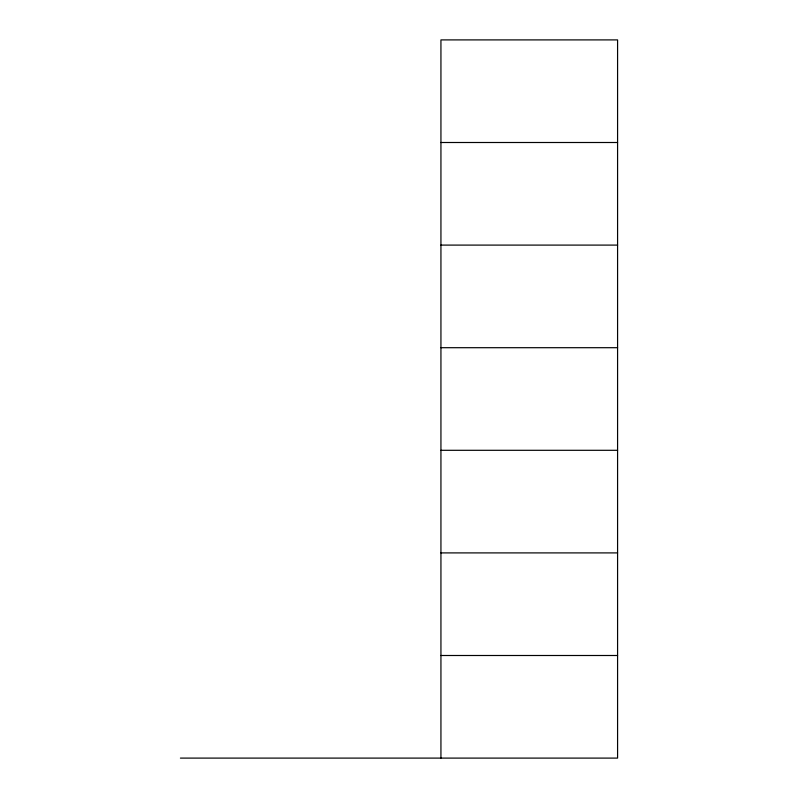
<?xml version="1.0" encoding="UTF-8"?>
<svg xmlns="http://www.w3.org/2000/svg" width="798" height="798" viewBox="0 0 798 798"><rect width="100%" height="100%" fill="white"/><g stroke="black" fill="none" stroke-linecap="round" stroke-linejoin="round"><path stroke-width="1.2" d="M440.935 142.503L617.582 142.503M440.935 245.096L617.582 245.096M440.935 347.699L617.582 347.699M440.935 450.301L617.582 450.301M440.935 552.904L617.582 552.904M440.935 655.497L617.582 655.497M180.418 758.1L617.582 758.1L617.582 39.9L440.935 39.9L440.935 758.1"/></g></svg>
